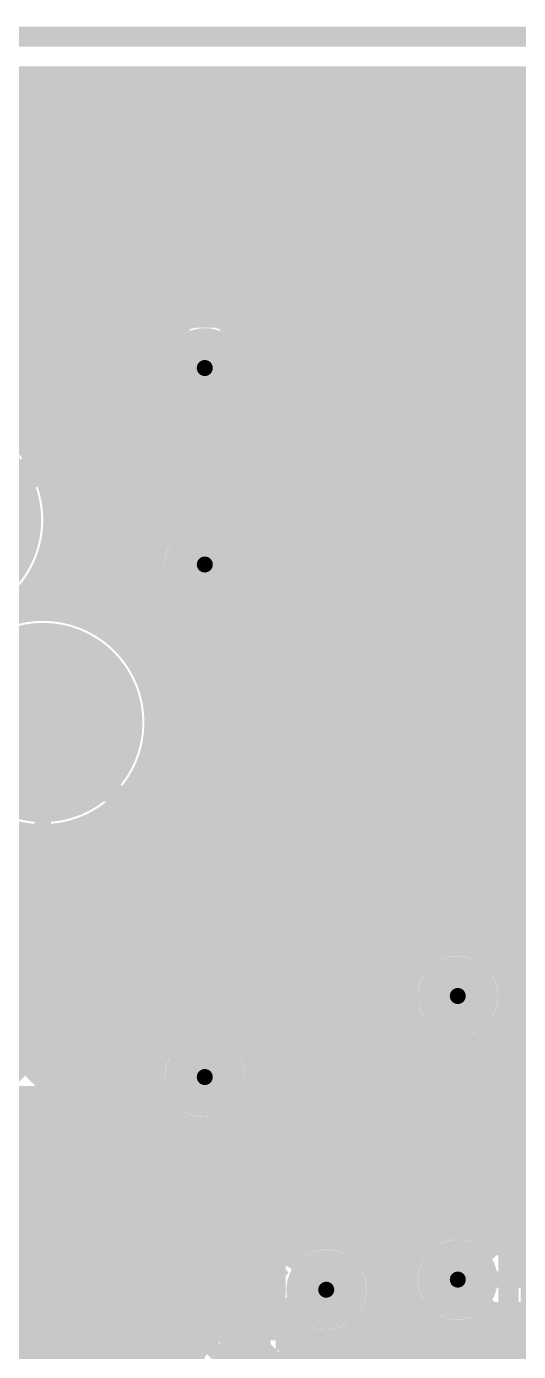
# Model space of a CAD drawing. Extents: x -4 to 136, y -50 to 40.
# Drawn here: x 60.75 to 66.93, y 17.51 to 34.13 of the extents above; entities that cross this region are included whole.
import ezdxf

# ---------------------------------------------------------------- set-up
doc = ezdxf.new("R2010")
doc.units = 0
doc.header["$MEASUREMENT"] = 0
doc.layers.get('0').update_dxf_attribs({"linetype": 'CONTINUOUS'})
for name, color, linetype in [('25-335-0_BOT', 7, 'CONTINUOUS'), ('25-335-0_DRD', 7, 'CONTINUOUS'), ('25-335-0_GND', 6, 'CONTINUOUS'), ('25-335-0_IN1', 4, 'CONTINUOUS'), ('25-335-0_SMB', 3, 'CONTINUOUS'), ('25-335-0_SMT', 5, 'CONTINUOUS'), ('25-335-0_SPT', 10, 'CONTINUOUS'), ('25-335-0_SST', 9, 'CONTINUOUS'), ('25-335-0_TOP', 12, 'CONTINUOUS'), ('THRUHOLE_TAP', 15, 'CONTINUOUS')]:
    doc.layers.add(name, color=color, linetype=linetype)

# ---------------------------------------------------------------- blocks, each defined once
blk = doc.blocks.new('ROUND_19')
at = {"const_width": 1.09982}
blk.add_lwpolyline([(-0.54991, 0, 1), (0.54991, 0, 1)], format="xyb", close=True, dxfattribs=at)
blk = doc.blocks.new('ROUND_28')
at = {"const_width": 0.7747}
blk.add_lwpolyline([(-0.38735, 0, 1), (0.38735, 0, 1)], format="xyb", close=True, dxfattribs=at)
blk = doc.blocks.new('ROUND_40')
at = {"const_width": 0.29972}
blk.add_lwpolyline([(-0.14986, 0, 1), (0.14986, 0, 1)], format="xyb", close=True, dxfattribs=at)
blk = doc.blocks.new('ROUND_54')
at = {"const_width": 1.24968}
blk.add_lwpolyline([(-0.62484, 0, 1), (0.62484, 0, 1)], format="xyb", close=True, dxfattribs=at)
blk = doc.blocks.new('ROUND_55')
at = {"const_width": 1.1557}
blk.add_lwpolyline([(-0.57785, 0, 1), (0.57785, 0, 1)], format="xyb", close=True, dxfattribs=at)
blk = doc.blocks.new('ROUND_60')
at = {"const_width": 0.50038}
blk.add_lwpolyline([(-0.25019, 0, 1), (0.25019, 0, 1)], format="xyb", close=True, dxfattribs=at)
blk = doc.blocks.new('ROUND_62')
at = {"const_width": 0.50038}
blk.add_lwpolyline([(-0.25019, 0, 1), (0.25019, 0, 1)], format="xyb", close=True, dxfattribs=at)
blk = doc.blocks.new('RECTANGLE_2')
blk.add_solid([(0.4826, 0.4064), (0.4826, -0.4064), (-0.4826, 0.4064), (-0.4826, -0.4064)])
blk = doc.blocks.new('RECTANGLE_6')
blk.add_solid([(0.63627, 0.51308), (0.63627, -0.51308), (-0.63627, 0.51308), (-0.63627, -0.51308)])
blk = doc.blocks.new('RECTANGLE_21')
blk.add_solid([(0.44958, 0.65024), (0.44958, -0.65024), (-0.44958, 0.65024), (-0.44958, -0.65024)])
blk = doc.blocks.new('RECTANGLE_27')
blk.add_solid([(0.508, 0.17526), (0.508, -0.17526), (-0.508, 0.17526), (-0.508, -0.17526)])
blk = doc.blocks.new('ROUND_23')
at = {"const_width": 0.10033}
blk.add_lwpolyline([(-0.050164, 0, 1), (0.050164, 0, 1)], format="xyb", close=True, dxfattribs=at)
blk = doc.blocks.new('ROUND_66')
at = {"const_width": 0.40005}
blk.add_lwpolyline([(-0.200024, 0, 1), (0.200024, 0, 1)], format="xyb", close=True, dxfattribs=at)

msp = doc.modelspace()

# ---------------------------------------------------------------- linework, layer by layer
at = {"layer": '25-335-0_BOT'}
for points, const_width in [([(94.33306, 33.401), (37.06622, 33.401)], 0.254), ([(60.8076, 33.401), (60.8076, 28.83154)], 0.254), ([(61.0362, 33.401), (61.0362, 28.4226)], 0.254), ([(61.2648, 33.401), (61.2648, 26.797)], 0.254), ([(61.4934, 33.401), (61.4934, 26.72588)], 0.254), ([(61.722, 33.401), (61.722, 26.60904)], 0.254), ([(61.9506, 33.401), (61.9506, 26.43124)], 0.254), ([(62.1792, 33.401), (62.1792, 26.14676)], 0.254), ([(62.4078, 33.401), (62.4078, 30.1244)], 0.254), ([(62.6364, 33.401), (62.6364, 30.38602)], 0.254), ([(62.865, 33.401), (62.865, 30.48)], 0.254), ([(63.0936, 33.401), (63.0936, 30.48508)], 0.254), ([(63.3222, 33.401), (63.3222, 30.40126)], 0.254), ([(63.5508, 33.401), (63.5508, 30.17266)], 0.254), ([(63.7794, 33.401), (63.7794, 21.082)], 0.254), ([(64.008, 33.401), (64.008, 20.84832)], 0.254), ([(64.2366, 33.401), (64.2366, 18.85188)], 0.254), ([(64.4652, 33.401), (64.4652, 18.91538)], 0.254), ([(64.6938, 33.401), (64.6938, 18.89252)], 0.254), ([(64.9224, 33.401), (64.9224, 18.76806)], 0.254), ([(65.151, 33.401), (65.151, 0.6858)], 0.254), ([(65.3796, 33.401), (65.3796, 2.51206)], 0.254), ([(65.6082, 33.401), (65.6082, 22.26056)], 0.254), ([(65.8368, 33.401), (65.8368, 22.50694)], 0.254), ([(66.0654, 33.401), (66.0654, 22.5933)], 0.254), ([(66.294, 33.401), (66.294, 22.58822)], 0.254), ([(66.5226, 33.401), (66.5226, 22.4917)], 0.254), ([(66.7512, 33.401), (66.7512, 22.20722)], 0.254), ([(66.9798, 33.401), (66.9798, 18.8468)], 0.254), ([(94.18066, 33.2486), (40.41648, 33.2486)], 0.254), ([(93.95206, 33.02), (40.75938, 33.02)], 0.254), ([(93.72346, 32.7914), (40.8686, 32.7914)], 0.254), ([(93.49486, 32.5628), (40.88384, 32.5628)], 0.254), ([(93.26626, 32.3342), (52.8828, 32.3342)], 0.254), ([(93.03766, 32.1056), (53.03774, 32.1056)], 0.254), ([(73.92162, 31.877), (55.36184, 31.877)], 0.254), ([(73.73112, 31.6484), (55.55488, 31.6484)], 0.254), ([(73.66762, 31.4198), (55.61838, 31.4198)], 0.254), ([(73.69048, 31.1912), (55.59552, 31.1912)], 0.254), ([(73.8124, 30.9626), (55.47106, 30.9626)], 0.254), ([(84.60486, 30.734), (52.8828, 30.734)], 0.254), ([(84.83346, 30.5054), (52.8828, 30.5054)], 0.254), ([(62.5094, 30.2768), (52.8828, 30.2768)], 0.254), ([(85.06206, 30.2768), (63.4746, 30.2768)], 0.254), ([(62.37732, 30.0482), (52.8828, 30.0482)], 0.254), ([(62.992, 27.3812), (62.992, 29.845)], 0.635), ([(85.29066, 30.0482), (63.60668, 30.0482)], 0.254), ([(62.3443, 29.8196), (52.8828, 29.8196)], 0.254), ([(62.3443, 29.845), (62.3443, 27.3812)], 0.254), ([(63.6397, 29.845), (63.6397, 27.3812)], 0.254), ([(85.51926, 29.8196), (63.6397, 29.8196)], 0.254), ([(62.3443, 29.591), (52.8828, 29.591)], 0.254), ([(70.33768, 29.591), (63.6397, 29.591)], 0.254), ([(62.3443, 29.3624), (59.83732, 29.3624)], 0.254), ([(70.1548, 29.3624), (63.6397, 29.3624)], 0.254), ([(62.3443, 29.1338), (60.4774, 29.1338)], 0.254), ([(70.09384, 29.1338), (63.6397, 29.1338)], 0.254), ([(62.3443, 28.9052), (60.7441, 28.9052)], 0.254), ([(70.0913, 28.9052), (63.6397, 28.9052)], 0.254), ([(62.3443, 28.6766), (60.91428, 28.6766)], 0.254), ([(67.2846, 28.6766), (63.6397, 28.6766)], 0.254), ([(62.3443, 28.448), (61.02604, 28.448)], 0.254), ([(67.11442, 28.448), (63.6397, 28.448)], 0.254), ([(62.3443, 28.2194), (61.09208, 28.2194)], 0.254), ([(67.06108, 28.2194), (63.6397, 28.2194)], 0.254), ([(62.3443, 27.9908), (61.11748, 27.9908)], 0.254), ([(67.0941, 27.9908), (63.6397, 27.9908)], 0.254), ([(62.3443, 27.7622), (61.10732, 27.7622)], 0.254), ([(67.23126, 27.7622), (63.6397, 27.7622)], 0.254), ([(61.0362, 27.4574), (61.0362, 26.82748)], 0.254), ([(62.3443, 27.5336), (61.0616, 27.5336)], 0.254), ([(62.992, 27.3812), (62.992, 20.955)], 0.635), ([(70.0913, 27.5336), (63.6397, 27.5336)], 0.254), ([(62.3443, 27.305), (60.97016, 27.305)], 0.254), ([(62.3443, 27.3812), (62.3443, 25.75814)], 0.254), ([(63.6397, 27.3812), (63.6397, 21.2217)], 0.254), ([(70.1421, 27.305), (63.6397, 27.305)], 0.254), ([(60.8076, 27.04846), (60.8076, 26.8224)], 0.254), ([(62.3443, 27.0764), (60.83046, 27.0764)], 0.254), ([(67.86372, 27.0764), (63.6397, 27.0764)], 0.254), ([(62.3443, 26.8478), (60.61202, 26.8478)], 0.254), ([(67.64782, 26.8478), (63.6397, 26.8478)], 0.254), ([(62.3443, 26.6192), (61.70676, 26.6192)], 0.254), ([(67.57416, 26.6192), (63.6397, 26.6192)], 0.254), ([(62.3443, 26.3906), (61.99124, 26.3906)], 0.254), ([(67.58686, 26.3906), (63.6397, 26.3906)], 0.254), ([(62.3443, 26.162), (62.16904, 26.162)], 0.254), ([(67.69608, 26.162), (63.6397, 26.162)], 0.254), ([(62.3443, 25.9334), (62.28588, 25.9334)], 0.254), ([(68.03898, 25.9334), (63.6397, 25.9334)], 0.254), ([(76.55306, 25.7048), (63.6397, 25.7048)], 0.254), ([(67.51066, 25.4762), (63.6397, 25.4762)], 0.254), ([(67.35826, 25.2476), (63.6397, 25.2476)], 0.254), ([(62.3443, 25.04186), (62.3443, 20.955)], 0.254), ([(67.31508, 25.019), (63.6397, 25.019)], 0.254), ([(62.1792, 24.65324), (62.1792, 17.0942)], 0.254), ([(62.3443, 24.7904), (62.25286, 24.7904)], 0.254), ([(67.35826, 24.7904), (63.6397, 24.7904)], 0.254), ([(62.3443, 24.5618), (62.11824, 24.5618)], 0.254), ([(67.51066, 24.5618), (63.6397, 24.5618)], 0.254), ([(62.3443, 24.3332), (61.9125, 24.3332)], 0.254), ([(61.9506, 24.36876), (61.9506, 18.27022)], 0.254), ([(69.8881, 24.3332), (63.6397, 24.3332)], 0.254), ([(61.722, 24.18842), (61.722, 18.5801)], 0.254), ([(60.8076, 23.9776), (60.8076, 21.082)], 0.254), ([(61.0362, 23.97252), (61.0362, 20.8534)], 0.254), ([(61.2648, 24.003), (61.2648, 20.6248)], 0.254), ([(61.4934, 24.07158), (61.4934, 18.74774)], 0.254), ([(62.3443, 24.1046), (61.56452, 24.1046)], 0.254), ([(69.85508, 24.1046), (63.6397, 24.1046)], 0.254), ([(62.3443, 23.876), (54.4957, 23.876)], 0.254), ([(69.90842, 23.876), (63.6397, 23.876)], 0.254), ([(62.3443, 23.6474), (55.59806, 23.6474)], 0.254), ([(69.9643, 23.6474), (63.6397, 23.6474)], 0.254), ([(62.3443, 23.4188), (55.72252, 23.4188)], 0.254), ([(69.9643, 23.4188), (63.6397, 23.4188)], 0.254), ([(62.3443, 23.1902), (55.74538, 23.1902)], 0.254), ([(69.9643, 23.1902), (63.6397, 23.1902)], 0.254), ([(62.3443, 22.9616), (55.68188, 22.9616)], 0.254), ([(69.9643, 22.9616), (63.6397, 22.9616)], 0.254), ([(62.3443, 22.733), (55.48884, 22.733)], 0.254), ([(69.9643, 22.733), (63.6397, 22.733)], 0.254), ([(62.3443, 22.5044), (54.4957, 22.5044)], 0.254), ([(65.83172, 22.5044), (63.6397, 22.5044)], 0.254), ([(69.9643, 22.5044), (66.50228, 22.5044)], 0.254), ([(62.3443, 22.2758), (54.4957, 22.2758)], 0.254), ([(65.61582, 22.2758), (63.6397, 22.2758)], 0.254), ([(69.9643, 22.2758), (66.71818, 22.2758)], 0.254), ([(62.3443, 22.0472), (60.05322, 22.0472)], 0.254), ([(65.54216, 22.0472), (63.6397, 22.0472)], 0.254), ([(69.9643, 22.0472), (66.79184, 22.0472)], 0.254), ([(62.3443, 21.8186), (60.3377, 21.8186)], 0.254), ([(65.55486, 21.8186), (63.6397, 21.8186)], 0.254), ([(69.9643, 21.8186), (66.7766, 21.8186)], 0.254), ([(65.6082, 21.6789), (65.6082, 18.70456)], 0.254), ([(66.7512, 21.73478), (66.7512, 18.8468)], 0.254), ([(62.3443, 21.59), (60.43422, 21.59)], 0.254), ([(65.66408, 21.59), (63.6397, 21.59)], 0.254), ([(69.9643, 21.59), (66.66738, 21.59)], 0.254), ([(59.817, 21.463), (60.96, 20.32), (60.96, 17.78)], 0.2032), ([(60.44692, 21.44268), (61.25972, 20.62988)], 0.254), ([(62.3443, 21.3614), (60.5282, 21.3614)], 0.254), ([(66.00698, 21.3614), (63.6397, 21.3614)], 0.254), ([(65.8368, 21.43506), (65.8368, 18.95094)], 0.254), ([(66.0654, 21.3487), (66.0654, 19.0373)], 0.254), ([(66.294, 21.35378), (66.294, 19.03222)], 0.254), ([(69.9643, 21.3614), (66.32448, 21.3614)], 0.254), ([(66.5226, 21.4503), (66.5226, 18.9357)], 0.254), ([(60.96, 10.16), (60.96, 13.081), (63.5, 15.621), (63.5, 20.447), (62.992, 20.955)], 0.635), ([(63.6397, 21.2217), (63.94958, 20.91182)], 0.254), ([(62.3443, 21.1328), (60.7568, 21.1328)], 0.254), ([(69.9643, 21.1328), (63.7286, 21.1328)], 0.254), ([(62.34684, 20.9042), (60.9854, 20.9042)], 0.254), ([(69.9643, 20.9042), (63.9572, 20.9042)], 0.254), ([(62.4078, 20.6756), (61.214, 20.6756)], 0.254), ([(62.4078, 20.6756), (62.4078, 17.2339)], 0.254), ([(69.9643, 20.6756), (64.10452, 20.6756)], 0.254), ([(62.53988, 20.49018), (62.8523, 20.17776)], 0.254), ([(62.58306, 20.447), (61.37148, 20.447)], 0.254), ([(61.3918, 20.32), (61.3918, 18.796)], 0.254), ([(62.6364, 20.39366), (62.6364, 17.26692)], 0.254), ([(64.1477, 20.447), (64.1477, 18.79854)], 0.254), ([(69.9643, 20.447), (64.1477, 20.447)], 0.254), ([(62.81166, 20.2184), (61.3918, 20.2184)], 0.254), ([(62.8523, 20.17776), (62.8523, 17.21866)], 0.254), ([(62.865, 20.16506), (62.865, 17.21358)], 0.254), ([(69.9643, 20.2184), (64.1477, 20.2184)], 0.254), ([(62.8523, 19.9898), (61.3918, 19.9898)], 0.254), ([(69.9643, 19.9898), (64.1477, 19.9898)], 0.254), ([(62.8523, 19.7612), (61.3918, 19.7612)], 0.254), ([(69.9643, 19.7612), (64.1477, 19.7612)], 0.254), ([(62.8523, 19.5326), (61.3918, 19.5326)], 0.254), ([(69.9643, 19.5326), (64.1477, 19.5326)], 0.254), ([(62.8523, 19.304), (61.3918, 19.304)], 0.254), ([(69.9643, 19.304), (64.1477, 19.304)], 0.254), ([(62.8523, 19.0754), (61.3918, 19.0754)], 0.254), ([(69.9643, 19.0754), (64.1477, 19.0754)], 0.254), ([(62.8523, 18.8468), (61.3918, 18.8468)], 0.254), ([(64.2239, 18.8468), (64.1477, 18.8468)], 0.254), ([(65.70726, 18.8468), (64.80556, 18.8468)], 0.254), ([(69.26326, 18.8468), (66.6242, 18.8468)], 0.254), ([(69.26326, 18.8468), (66.6242, 18.8468)], 0.254), ([(62.8523, 18.6182), (61.67882, 18.6182)], 0.254), ([(65.5701, 18.6182), (65.05194, 18.6182)], 0.254), ([(62.8523, 18.3896), (61.88202, 18.3896)], 0.254), ([(65.53708, 18.3896), (65.1383, 18.3896)], 0.254), ([(66.167, 18.415), (69.723, 18.415)], 0.2032), ([(62.8523, 18.161), (61.99632, 18.161)], 0.254), ([(65.59042, 18.161), (65.13322, 18.161)], 0.254), ([(65.6082, 18.1229), (65.6082, 2.63652)], 0.254), ([(69.26326, 17.9832), (66.6242, 17.9832)], 0.254), ([(66.7512, 17.9832), (66.7512, 16.0782)], 0.254), ([(66.9798, 17.9832), (66.9798, 16.2179)], 0.254), ([(62.8523, 17.9324), (62.05474, 17.9324)], 0.254), ([(65.7606, 17.9324), (65.0367, 17.9324)], 0.254), ([(65.8368, 17.87906), (65.8368, 3.66522)], 0.254), ([(66.5226, 17.8943), (66.5226, 5.0546)], 0.254), ([(69.3166, 17.9324), (66.57086, 17.9324)], 0.254), ([(62.8523, 17.7038), (62.06236, 17.7038)], 0.254), ([(64.1477, 17.77746), (64.1477, 15.621)], 0.254), ([(64.27978, 17.7038), (64.1477, 17.7038)], 0.254), ([(64.2366, 17.72412), (64.2366, 6.5913)], 0.254), ([(64.4652, 17.66062), (64.4652, 6.50494)], 0.254), ([(64.6938, 17.68348), (64.6938, 6.25856)], 0.254), ([(69.9643, 17.7038), (64.75222, 17.7038)], 0.254), ([(64.9224, 17.8054), (64.9224, 0.6858)], 0.254), ([(66.0654, 17.7927), (66.0654, 4.60248)], 0.254), ([(66.294, 17.79778), (66.294, 4.94538)], 0.254), ([(62.8523, 17.4752), (62.02172, 17.4752)], 0.254), ([(69.9643, 17.4752), (64.1477, 17.4752)], 0.254)]:
    msp.add_lwpolyline(points, dxfattribs=dict(at, const_width=const_width))
at = {"layer": '25-335-0_BOT', "const_width": 0.254}
for points in [[(62.992, 30.4927, 0.4142136), (62.3443, 29.845)], [(63.6397, 29.845, 0.4142136), (62.992, 30.4927)], [(61.12002, 27.94, 0.4142136), (59.69, 29.37002)], [(60.4774, 26.7462, 0.2520742), (61.12009, 27.94)], [(60.96, 26.83002, 0.086268), (60.47742, 26.74613)], [(62.3443, 25.75814, 0.3418639), (60.96, 26.83002)], [(59.52998, 25.4, 0.4142136), (60.96, 23.96998)], [(60.96, 23.96998, 0.3418643), (62.3443, 25.04186)], [(66.167, 22.60092, 0.4142136), (65.53708, 21.971)], [(66.79692, 21.971, 0.4142136), (66.167, 22.60092)], [(65.53708, 21.971, 0.4142136), (66.167, 21.34108)], [(66.167, 21.34108, 0.4142136), (66.79692, 21.971)], [(62.3443, 20.955, 0.1989124), (62.53401, 20.49701)], [(64.1477, 20.447, 0.1989124), (63.95799, 20.90499)], [(61.3918, 20.32, 0.1989124), (61.26533, 20.62533)], [(61.3918, 20.32, 0.1989124), (61.26533, 20.62533)], [(66.167, 19.04492, 0.4142136), (65.53708, 18.415)], [(66.6242, 18.8468, 0.2063465), (66.167, 19.04387)], [(64.516, 18.91792, 0.1575195), (64.14746, 18.79886)], [(65.14592, 18.288, 0.4142136), (64.516, 18.91792)], [(62.0649, 17.78, 0.3008448), (61.3918, 18.796)], [(65.53708, 18.415, 0.4142136), (66.167, 17.78508)], [(64.516, 17.65808, 0.4142136), (65.14592, 18.288)], [(66.167, 17.78508, 0.2063458), (66.62496, 17.98248)], [(61.80582, 17.0688, 0.1765902), (62.06509, 17.78)], [(64.1477, 17.77746, 0.1575187), (64.516, 17.65848)]]:
    msp.add_lwpolyline(points, format="xyb", dxfattribs=at)
at = {"layer": '25-335-0_DRD', "const_width": 0.254}
for points in [[(-4.0005, 34.00044), (-4.0005, -4.0005), (135.99922, -4.0005), (135.99922, 34.00044), (-4.0005, 34.00044)], [(62.357, 30.48), (62.357, 29.21)], [(63.627, 30.48), (62.357, 30.48)], [(63.627, 30.48), (62.357, 29.21)], [(63.627, 29.21), (62.357, 30.48)], [(63.627, 29.21), (63.627, 30.48)], [(62.357, 29.21), (63.627, 29.21)], [(67.056, 28.829), (67.056, 27.559)], [(68.326, 28.829), (67.056, 28.829)], [(68.326, 28.829), (67.056, 27.559)], [(68.326, 27.559), (67.056, 28.829)], [(62.357, 28.0162), (62.357, 26.7462)], [(63.627, 28.0162), (62.357, 28.0162)], [(63.627, 28.0162), (62.357, 26.7462)], [(63.627, 26.7462), (62.357, 28.0162)], [(62.357, 28.0162), (62.357, 26.7462)], [(63.627, 28.0162), (62.357, 28.0162)], [(63.627, 28.0162), (62.357, 26.7462)], [(63.627, 26.7462), (62.357, 28.0162)], [(62.357, 28.0162), (62.357, 26.7462)], [(63.627, 28.0162), (62.357, 28.0162)], [(63.627, 28.0162), (62.357, 26.7462)], [(63.627, 26.7462), (62.357, 28.0162)], [(63.627, 26.7462), (63.627, 28.0162)], [(63.627, 26.7462), (63.627, 28.0162)], [(63.627, 26.7462), (63.627, 28.0162)], [(67.056, 27.559), (68.326, 27.559)], [(62.357, 26.7462), (63.627, 26.7462)], [(62.357, 26.7462), (63.627, 26.7462)], [(62.357, 26.7462), (63.627, 26.7462)], [(60.96, 26.035), (60.96, 24.765)], [(61.595, 25.4), (60.325, 25.4)], [(65.532, 22.606), (65.532, 21.336)], [(66.802, 22.606), (65.532, 22.606)], [(66.802, 22.606), (65.532, 21.336)], [(66.802, 21.336), (65.532, 22.606)], [(66.802, 21.336), (66.802, 22.606)], [(63.627, 20.32), (62.357, 21.59), (62.357, 20.32)], [(62.357, 21.59), (62.357, 20.32)], [(63.627, 21.59), (62.357, 21.59)], [(63.627, 21.59), (62.357, 20.32)], [(63.627, 21.59), (62.357, 21.59)], [(63.627, 21.59), (62.357, 20.32)], [(63.627, 20.32), (62.357, 21.59)], [(63.627, 20.32), (63.627, 21.59)], [(63.627, 20.32), (63.627, 21.59)], [(65.532, 21.336), (66.802, 21.336)], [(62.357, 20.32), (63.627, 20.32)], [(62.357, 20.32), (63.627, 20.32)], [(65.532, 19.05), (65.532, 17.78)], [(66.802, 19.05), (65.532, 19.05)], [(66.802, 19.05), (65.532, 17.78)], [(66.802, 17.78), (65.532, 19.05)], [(66.802, 17.78), (66.802, 19.05)], [(63.881, 18.923), (63.881, 17.653)], [(65.151, 18.923), (63.881, 18.923)], [(65.151, 18.923), (63.881, 17.653)], [(65.151, 17.653), (63.881, 18.923)], [(65.151, 17.653), (65.151, 18.923)], [(61.595, 18.415), (60.325, 17.145)], [(61.595, 17.145), (60.325, 18.415)], [(63.881, 17.653), (65.151, 17.653)], [(65.532, 17.78), (66.802, 17.78)]]:
    msp.add_lwpolyline(points, dxfattribs=at)
at = {"layer": '25-335-0_GND', "const_width": 0.254}
msp.add_lwpolyline([(-4.0005, 34.00044), (-4.0005, -4.0005), (135.99922, -4.0005), (135.99922, 34.00044), (-4.0005, 34.00044)], dxfattribs=at)
at = {"layer": '25-335-0_IN1'}
for points, const_width in [([(98.82378, 33.401), (37.06622, 33.401)], 0.254), ([(60.8076, 33.401), (60.8076, 32.9438)], 0.254), ([(61.0362, 33.401), (61.0362, 32.9438)], 0.254), ([(61.2648, 33.401), (61.2648, 32.9438)], 0.254), ([(61.4934, 33.401), (61.4934, 32.9438)], 0.254), ([(61.722, 33.401), (61.722, 32.9438)], 0.254), ([(61.9506, 33.401), (61.9506, 32.9438)], 0.254), ([(62.1792, 33.401), (62.1792, 32.9438)], 0.254), ([(62.4078, 33.401), (62.4078, 32.9438)], 0.254), ([(62.6364, 33.401), (62.6364, 32.9438)], 0.254), ([(62.865, 33.401), (62.865, 32.9438)], 0.254), ([(63.0936, 33.401), (63.0936, 32.9438)], 0.254), ([(63.3222, 33.401), (63.3222, 32.9438)], 0.254), ([(63.5508, 33.401), (63.5508, 32.9438)], 0.254), ([(63.7794, 33.401), (63.7794, 32.9438)], 0.254), ([(64.008, 33.401), (64.008, 32.9438)], 0.254), ([(64.2366, 33.401), (64.2366, 32.9438)], 0.254), ([(64.4652, 33.401), (64.4652, 32.9438)], 0.254), ([(64.6938, 33.401), (64.6938, 32.9438)], 0.254), ([(64.9224, 33.401), (64.9224, 32.9438)], 0.254), ([(65.151, 33.401), (65.151, 32.9438)], 0.254), ([(65.3796, 33.401), (65.3796, 32.9438)], 0.254), ([(65.6082, 33.401), (65.6082, 32.9438)], 0.254), ([(65.8368, 33.401), (65.8368, 32.9438)], 0.254), ([(66.0654, 33.401), (66.0654, 32.9438)], 0.254), ([(66.294, 33.401), (66.294, 32.9438)], 0.254), ([(66.5226, 33.401), (66.5226, 32.9438)], 0.254), ([(66.7512, 33.401), (66.7512, 32.9438)], 0.254), ([(66.9798, 33.401), (66.9798, 32.9438)], 0.254), ([(98.81108, 33.2486), (40.41648, 33.2486)], 0.254), ([(98.86442, 33.02), (40.75938, 33.02)], 0.254), ([(94.361, 32.9438), (40.81018, 32.9438)], 0.254), ([(40.259, 32.639), (40.386, 32.512), (94.361, 32.512), (94.869, 32.004), (94.869, 24.892), (97.663, 22.098), (97.663, 14.605), (98.806, 13.462)], 0.2032), ([(94.18066, 32.0802), (53.0479, 32.0802)], 0.254), ([(60.8076, 32.0802), (60.8076, 31.2928)], 0.254), ([(61.0362, 32.0802), (61.0362, 31.2928)], 0.254), ([(61.2648, 32.0802), (61.2648, 31.2928)], 0.254), ([(61.4934, 32.0802), (61.4934, 31.2928)], 0.254), ([(61.722, 32.0802), (61.722, 31.2928)], 0.254), ([(61.9506, 32.0802), (61.9506, 31.2928)], 0.254), ([(62.1792, 32.0802), (62.1792, 31.2928)], 0.254), ([(62.4078, 32.0802), (62.4078, 31.2928)], 0.254), ([(62.6364, 32.0802), (62.6364, 31.2928)], 0.254), ([(62.865, 32.0802), (62.865, 31.2928)], 0.254), ([(63.0936, 32.0802), (63.0936, 31.2928)], 0.254), ([(63.3222, 32.0802), (63.3222, 31.2928)], 0.254), ([(63.5508, 32.0802), (63.5508, 31.2928)], 0.254), ([(63.7794, 32.0802), (63.7794, 31.2928)], 0.254), ([(64.008, 32.0802), (64.008, 31.2928)], 0.254), ([(64.2366, 32.0802), (64.2366, 31.2928)], 0.254), ([(64.4652, 32.0802), (64.4652, 31.2928)], 0.254), ([(64.6938, 32.0802), (64.6938, 31.2928)], 0.254), ([(64.9224, 32.0802), (64.9224, 31.2928)], 0.254), ([(65.151, 32.0802), (65.151, 31.27248)], 0.254), ([(65.3796, 32.0802), (65.3796, 31.115)], 0.254), ([(65.6082, 32.0802), (65.6082, 30.8864)], 0.254), ([(65.8368, 32.0802), (65.8368, 30.6578)], 0.254), ([(66.0654, 32.0802), (66.0654, 30.4292)], 0.254), ([(66.294, 32.0802), (66.294, 30.2006)], 0.254), ([(66.5226, 32.0802), (66.5226, 29.972)], 0.254), ([(66.7512, 32.0802), (66.7512, 29.7434)], 0.254), ([(66.9798, 32.0802), (66.9798, 29.5148)], 0.254), ([(73.92162, 31.877), (55.36184, 31.877)], 0.254), ([(73.73112, 31.6484), (55.55488, 31.6484)], 0.254), ([(73.66762, 31.4198), (55.61838, 31.4198)], 0.254), ([(65.024, 31.2928), (58.166, 31.2928)], 0.254), ([(73.69048, 31.1912), (65.30086, 31.1912)], 0.254), ([(65.3288, 31.1658), (67.67068, 28.82392)], 0.254), ([(73.8124, 30.9626), (65.532, 30.9626)], 0.254), ([(55.88, 17.78), (56.007, 17.78), (57.15, 18.923), (57.15, 29.845), (58.166, 30.861), (65.024, 30.861), (67.691, 28.194)], 0.2032), ([(93.65742, 30.734), (65.7606, 30.734)], 0.254), ([(93.8276, 30.5054), (65.9892, 30.5054)], 0.254), ([(62.75578, 30.4292), (58.3438, 30.4292)], 0.254), ([(60.8076, 30.4292), (60.8076, 28.83154)], 0.254), ([(61.0362, 30.4292), (61.0362, 28.4226)], 0.254), ([(61.2648, 30.4292), (61.2648, 26.797)], 0.254), ([(61.4934, 30.4292), (61.4934, 26.72588)], 0.254), ([(61.722, 30.4292), (61.722, 26.60904)], 0.254), ([(61.9506, 30.4292), (61.9506, 26.43124)], 0.254), ([(62.1792, 30.4292), (62.1792, 26.14676)], 0.254), ([(62.4078, 30.4292), (62.4078, 30.08122)], 0.254), ([(62.6364, 30.4292), (62.6364, 30.3657)], 0.254), ([(64.84366, 30.4292), (63.22822, 30.4292)], 0.254), ([(63.3222, 30.4292), (63.3222, 30.38094)], 0.254), ([(63.5508, 30.4292), (63.5508, 30.13456)], 0.254), ([(63.7794, 30.4292), (63.7794, 18.415)], 0.254), ([(64.008, 30.4292), (64.008, 18.65884)], 0.254), ([(64.2366, 30.4292), (64.2366, 18.85188)], 0.254), ([(64.4652, 30.4292), (64.4652, 18.91538)], 0.254), ([(64.6938, 30.4292), (64.6938, 18.89252)], 0.254), ([(64.84366, 30.4292), (67.06108, 28.21178)], 0.254), ([(64.9224, 30.35046), (64.9224, 18.76806)], 0.254), ([(62.53226, 30.2768), (58.1914, 30.2768)], 0.254), ([(64.99606, 30.2768), (63.4492, 30.2768)], 0.254), ([(65.151, 30.12186), (65.151, 12.8778)], 0.254), ([(93.9292, 30.2768), (66.2178, 30.2768)], 0.254), ([(62.3951, 30.0482), (57.9628, 30.0482)], 0.254), ([(65.22466, 30.0482), (63.5889, 30.0482)], 0.254), ([(93.9292, 30.0482), (66.4464, 30.0482)], 0.254), ([(62.36208, 29.8196), (57.7342, 29.8196)], 0.254), ([(65.45326, 29.8196), (63.62192, 29.8196)], 0.254), ([(65.3796, 29.89326), (65.3796, 12.8778)], 0.254), ([(93.9292, 29.8196), (66.675, 29.8196)], 0.254), ([(65.6082, 29.66466), (65.6082, 22.26056)], 0.254), ([(62.41542, 29.591), (57.5818, 29.591)], 0.254), ([(62.4078, 29.60878), (62.4078, 27.61742)], 0.254), ([(63.5508, 29.5529), (63.5508, 27.67076)], 0.254), ([(65.68186, 29.591), (63.56858, 29.591)], 0.254), ([(70.36562, 29.591), (66.9036, 29.591)], 0.254), ([(62.5856, 29.3624), (59.83732, 29.3624)], 0.254), ([(62.6364, 29.3243), (62.6364, 27.9019)], 0.254), ([(63.3222, 29.30906), (63.3222, 27.91714)], 0.254), ([(65.91046, 29.3624), (63.39586, 29.3624)], 0.254), ([(65.8368, 29.43606), (65.8368, 22.50694)], 0.254), ([(66.13906, 29.1338), (60.4774, 29.1338)], 0.254), ([(62.865, 29.22778), (62.865, 27.99842)], 0.254), ([(63.0936, 29.2227), (63.0936, 28.0035)], 0.254), ([(66.0654, 29.20746), (66.0654, 22.5933)], 0.254), ([(66.294, 28.97886), (66.294, 22.58822)], 0.254), ([(66.36766, 28.9052), (60.7441, 28.9052)], 0.254), ([(66.59626, 28.6766), (60.91428, 28.6766)], 0.254), ([(66.5226, 28.75026), (66.5226, 22.4917)], 0.254), ([(66.7512, 28.52166), (66.7512, 22.20722)], 0.254), ([(66.82486, 28.448), (61.02604, 28.448)], 0.254), ([(66.9798, 28.29306), (66.9798, 21.7678)], 0.254), ([(67.05346, 28.2194), (61.09208, 28.2194)], 0.254), ([(62.83198, 27.9908), (61.11748, 27.9908)], 0.254), ([(67.0941, 27.9908), (63.14948, 27.9908)], 0.254), ([(62.48908, 27.7622), (61.10732, 27.7622)], 0.254), ([(67.23126, 27.7622), (63.49238, 27.7622)], 0.254), ([(61.0362, 27.4574), (61.0362, 26.82748)], 0.254), ([(62.37986, 27.5336), (61.0616, 27.5336)], 0.254), ([(70.10908, 27.5336), (63.6016, 27.5336)], 0.254), ([(62.36716, 27.305), (60.97016, 27.305)], 0.254), ([(70.16242, 27.305), (63.61684, 27.305)], 0.254), ([(62.4078, 27.14498), (62.4078, 21.19122)], 0.254), ([(60.8076, 27.04846), (60.8076, 26.8224)], 0.254), ([(62.44082, 27.0764), (60.83046, 27.0764)], 0.254), ([(67.86372, 27.0764), (63.54318, 27.0764)], 0.254), ([(63.5508, 27.0891), (63.5508, 21.24456)], 0.254), ([(62.65672, 26.8478), (60.61202, 26.8478)], 0.254), ([(62.6364, 26.8605), (62.6364, 21.4757)], 0.254), ([(63.3222, 26.84526), (63.3222, 21.49094)], 0.254), ([(67.64782, 26.8478), (63.32728, 26.8478)], 0.254), ([(62.865, 26.76398), (62.865, 21.57222)], 0.254), ([(63.0936, 26.7589), (63.0936, 21.5773)], 0.254), ([(67.57416, 26.6192), (61.70676, 26.6192)], 0.254), ([(67.5259, 26.3906), (61.99124, 26.3906)], 0.254), ([(67.5132, 26.162), (62.16904, 26.162)], 0.254), ([(67.5132, 25.9334), (62.28588, 25.9334)], 0.254), ([(67.5132, 25.7048), (62.357, 25.7048)], 0.254), ([(67.51066, 25.4762), (62.38748, 25.4762)], 0.254), ([(60.96, 25.4), (60.96, 21.336), (59.69, 20.066), (59.69, 16.383), (59.563, 16.256)], 0.2032), ([(67.35826, 25.2476), (62.3824, 25.2476)], 0.254), ([(67.31508, 25.019), (62.33668, 25.019)], 0.254), ([(62.1792, 24.65324), (62.1792, 17.0942)], 0.254), ([(67.35826, 24.7904), (62.25286, 24.7904)], 0.254), ([(67.51066, 24.5618), (62.11824, 24.5618)], 0.254), ([(69.8881, 24.3332), (61.9125, 24.3332)], 0.254), ([(61.9506, 24.36876), (61.9506, 18.27022)], 0.254), ([(61.722, 24.18842), (61.722, 18.5801)], 0.254), ([(61.3918, 24.03602), (61.3918, 21.336)], 0.254), ([(61.4934, 24.07158), (61.4934, 18.74774)], 0.254), ([(69.85508, 24.1046), (61.56452, 24.1046)], 0.254), ([(69.90842, 23.876), (61.3918, 23.876)], 0.254), ([(70.0786, 23.6474), (61.3918, 23.6474)], 0.254), ([(77.8002, 23.4188), (61.3918, 23.4188)], 0.254), ([(77.8002, 23.1902), (61.3918, 23.1902)], 0.254), ([(77.8002, 22.9616), (61.3918, 22.9616)], 0.254), ([(77.8002, 22.733), (61.3918, 22.733)], 0.254), ([(65.83172, 22.5044), (61.3918, 22.5044)], 0.254), ([(77.8002, 22.5044), (66.50228, 22.5044)], 0.254), ([(65.61582, 22.2758), (61.3918, 22.2758)], 0.254), ([(77.8002, 22.2758), (66.71818, 22.2758)], 0.254), ([(65.54216, 22.0472), (61.3918, 22.0472)], 0.254), ([(77.8002, 22.0472), (66.79184, 22.0472)], 0.254), ([(65.55486, 21.8186), (61.3918, 21.8186)], 0.254), ([(66.167, 21.971), (67.056, 21.082), (67.056, 16.25092), (67.183, 16.12392), (67.183, 15.621)], 0.2032), ([(66.79692, 21.95068), (67.35572, 21.39188)], 0.254), ([(77.8002, 21.8186), (66.929, 21.8186)], 0.254), ([(65.6082, 21.6789), (65.6082, 18.70456)], 0.254), ([(65.66408, 21.59), (61.3918, 21.59)], 0.254), ([(62.5094, 21.3614), (61.3918, 21.3614)], 0.254), ([(66.00698, 21.3614), (63.47206, 21.3614)], 0.254), ([(65.8368, 21.43506), (65.8368, 18.95094)], 0.254), ([(66.0654, 21.3487), (66.0654, 19.0373)], 0.254), ([(66.18478, 21.34108), (66.6242, 20.90166)], 0.254), ([(66.294, 21.23186), (66.294, 19.03222)], 0.254), ([(61.2648, 21.0312), (60.1218, 19.88566)], 0.254), ([(61.2648, 21.02866), (61.2648, 18.84172)], 0.254), ([(62.38748, 21.1328), (61.341, 21.1328)], 0.254), ([(66.39306, 21.1328), (63.59652, 21.1328)], 0.254), ([(66.5226, 21.00326), (66.5226, 18.9357)], 0.254), ([(62.36462, 20.9042), (61.1378, 20.9042)], 0.254), ([(66.62166, 20.9042), (63.61938, 20.9042)], 0.254), ([(66.6242, 20.90166), (66.6242, 18.8468)], 0.254), ([(62.42812, 20.6756), (60.9092, 20.6756)], 0.254), ([(61.0362, 20.80006), (61.0362, 18.88236)], 0.254), ([(62.4078, 20.71878), (62.4078, 17.2339)], 0.254), ([(63.5508, 20.6629), (63.5508, 18.1864)], 0.254), ([(66.6242, 20.6756), (63.55588, 20.6756)], 0.254), ([(60.8076, 20.57146), (60.8076, 18.87474)], 0.254), ([(62.61862, 20.447), (60.6806, 20.447)], 0.254), ([(62.6364, 20.4343), (62.6364, 17.272)], 0.254), ([(62.865, 20.33778), (62.865, 17.5006)], 0.254), ([(63.0936, 20.3327), (63.0936, 17.7292)], 0.254), ([(63.3222, 20.41906), (63.3222, 17.9578)], 0.254), ([(66.6242, 20.447), (63.36284, 20.447)], 0.254), ([(66.6242, 20.2184), (60.452, 20.2184)], 0.254), ([(66.6242, 19.9898), (60.2234, 19.9898)], 0.254), ([(66.6242, 19.7612), (60.1218, 19.7612)], 0.254), ([(66.6242, 19.5326), (60.1218, 19.5326)], 0.254), ([(66.6242, 19.304), (60.1218, 19.304)], 0.254), ([(66.6242, 19.0754), (60.1218, 19.0754)], 0.254), ([(60.67298, 18.8468), (60.1218, 18.8468)], 0.254), ([(64.2239, 18.8468), (61.24702, 18.8468)], 0.254), ([(65.70726, 18.8468), (64.80556, 18.8468)], 0.254), ([(63.98006, 18.6182), (61.67882, 18.6182)], 0.254), ([(63.9572, 18.5928), (62.62878, 17.26692)], 0.254), ([(65.5701, 18.6182), (65.05194, 18.6182)], 0.254), ([(63.75146, 18.3896), (61.88202, 18.3896)], 0.254), ([(65.53708, 18.3896), (65.1383, 18.3896)], 0.254), ([(63.52286, 18.161), (61.99632, 18.161)], 0.254), ([(64.516, 18.288), (64.262, 18.288), (62.611, 16.637)], 0.2032), ([(65.59042, 18.161), (65.13322, 18.161)], 0.254), ([(65.6082, 18.1229), (65.6082, 12.8778)], 0.254), ([(63.29426, 17.9324), (62.05474, 17.9324)], 0.254), ([(65.7606, 17.9324), (65.0367, 17.9324)], 0.254), ([(65.8368, 17.87906), (65.8368, 12.8778)], 0.254), ([(66.5226, 17.8943), (66.5226, 12.8778)], 0.254), ([(66.6242, 17.9324), (66.57086, 17.9324)], 0.254), ([(66.6242, 17.98066), (66.6242, 16.25092)], 0.254), ([(62.865, 13.716), (60.96, 15.621), (60.96, 17.78)], 0.2032), ([(63.06566, 17.7038), (62.06236, 17.7038)], 0.254), ([(64.28486, 17.70126), (63.24092, 16.65478)], 0.254), ([(64.2366, 17.65046), (64.2366, 12.8778)], 0.254), ([(64.4652, 17.66062), (64.4652, 12.8778)], 0.254), ([(64.6938, 17.68348), (64.6938, 12.8778)], 0.254), ([(66.6242, 17.7038), (64.75222, 17.7038)], 0.254), ([(64.9224, 17.8054), (64.9224, 12.8778)], 0.254), ([(66.0654, 17.7927), (66.0654, 12.8778)], 0.254), ([(66.294, 17.79778), (66.294, 12.8778)], 0.254), ([(62.83706, 17.4752), (62.02172, 17.4752)], 0.254), ([(64.008, 17.42186), (64.008, 12.8778)], 0.254), ([(66.6242, 17.4752), (64.0588, 17.4752)], 0.254)]:
    msp.add_lwpolyline(points, dxfattribs=dict(at, const_width=const_width))
at = {"layer": '25-335-0_IN1', "const_width": 0.254}
for points in [[(65.3288, 31.1658, 0.1989124), (65.024, 31.29205)], [(62.75578, 30.4292, 0.3056551), (62.36208, 29.845)], [(63.62192, 29.845, 0.3056554), (63.22822, 30.4292)], [(62.36208, 29.845, 0.4142136), (62.992, 29.21508)], [(62.992, 29.21508, 0.4142136), (63.62192, 29.845)], [(61.12002, 27.94, 0.4142136), (59.69, 29.37002)], [(62.992, 28.01112, 0.4142136), (62.36208, 27.3812)], [(63.62192, 27.3812, 0.4142136), (62.992, 28.01112)], [(60.4774, 26.7462, 0.2520742), (61.12009, 27.94)], [(62.36208, 27.3812, 0.4142136), (62.992, 26.75128)], [(62.992, 26.75128, 0.4142136), (63.62192, 27.3812)], [(60.96, 26.83002, 0.086268), (60.47742, 26.74613)], [(62.39002, 25.4, 0.4142136), (60.96, 26.83002)], [(61.3918, 24.03602, 0.3270133), (62.39002, 25.4)], [(66.167, 22.60092, 0.4142136), (65.53708, 21.971)], [(66.79692, 21.971, 0.4142136), (66.167, 22.60092)], [(65.53708, 21.971, 0.4142136), (66.167, 21.34108)], [(62.992, 21.58492, 0.4142136), (62.36208, 20.955)], [(63.62192, 20.955, 0.4142136), (62.992, 21.58492)], [(61.2648, 21.0312, 0.1989124), (61.39105, 21.336)], [(62.36208, 20.955, 0.4142136), (62.992, 20.32508)], [(62.992, 20.32508, 0.4142136), (63.62192, 20.955)], [(66.167, 19.04492, 0.4142136), (65.53708, 18.415)], [(66.6242, 18.8468, 0.2063465), (66.167, 19.04387)], [(60.96, 18.8849, 0.2188786), (60.12128, 18.49927)], [(62.0649, 17.78, 0.4142136), (60.96, 18.8849)], [(64.516, 18.91792, 0.264188), (63.97498, 18.61058)], [(65.14592, 18.288, 0.4142136), (64.516, 18.91792)], [(65.53708, 18.415, 0.4142136), (66.167, 17.78508)], [(64.516, 17.65808, 0.4142136), (65.14592, 18.288)], [(66.167, 17.78508, 0.2055832), (66.62369, 17.98114)], [(61.3918, 16.76146, 0.3010896), (62.06744, 17.78)], [(64.28486, 17.70126, 0.0940939), (64.516, 17.65737)]]:
    msp.add_lwpolyline(points, format="xyb", dxfattribs=at)
at = {"layer": '25-335-0_SST'}
for points, const_width in [([(63.85306, 30.0863), (63.68542, 30.14726), (63.68542, 30.50286), (63.85306, 30.56128), (64.53124, 30.56128), (64.70142, 30.50286), (64.70142, 30.14726), (64.53124, 30.0863)], 0.1524), ([(63.68542, 29.36748), (63.68542, 29.6037)], 0.1524), ([(63.68542, 29.48686), (64.70142, 29.48686), (64.53124, 29.6037)], 0.1524), ([(64.19342, 28.5877), (64.36106, 28.52928), (64.53124, 28.52928), (64.70142, 28.5877), (64.70142, 28.9433), (64.53124, 29.00426), (64.36106, 29.00426), (64.19342, 28.9433), (64.19342, 28.5877), (64.02324, 28.52928), (63.85306, 28.52928), (63.68542, 28.5877), (63.68542, 28.9433), (63.85306, 29.00426), (64.02324, 29.00426), (64.19342, 28.9433)], 0.1524), ([(64.9605, 25.2095), (64.9605, 28.1305), (63.3222, 28.1305), (63.3222, 25.2095), (64.9605, 25.2095)], 0.1524), ([(62.96406, 24.87676), (62.48908, 24.87676)], 0.1524), ([(62.7253, 23.86076), (62.7253, 24.87676)], 0.1524), ([(63.32728, 24.36876), (63.68288, 24.36876), (63.80226, 24.53894), (63.80226, 24.70912), (63.68288, 24.87676), (63.32728, 24.87676), (63.32728, 23.86076)], 0.1524), ([(64.5795, 24.36876), (64.64046, 24.53894), (64.64046, 24.70912), (64.5795, 24.87676), (64.2239, 24.87676), (64.16548, 24.70912), (64.16548, 24.53894), (64.2239, 24.36876), (64.5795, 24.36876), (64.64046, 24.20112), (64.64046, 24.03094), (64.5795, 23.86076), (64.2239, 23.86076), (64.16548, 24.03094), (64.16548, 24.20112), (64.2239, 24.36876)], 0.1524), ([(61.7855, 20.7645), (61.7855, 23.6855), (60.1472, 23.6855), (60.1472, 20.7645), (61.7855, 20.7645)], 0.1524), ([(65.024, 19.812), (65.024, 23.368), (63.246, 23.368), (63.246, 19.812), (65.024, 19.812)], 0.1524), ([(68.1355, 20.1295), (68.1355, 23.0505), (66.4972, 23.0505), (66.4972, 20.1295), (68.1355, 20.1295)], 0.1524), ([(62.28334, 22.098), (62.11316, 22.15896), (62.11316, 22.51456), (62.28334, 22.57298), (62.96152, 22.57298), (63.12916, 22.51456), (63.12916, 22.15896), (62.96152, 22.098)], 0.1524), ([(65.84442, 22.30628), (65.84442, 21.95068), (66.01206, 21.8313), (66.18224, 21.8313), (66.35242, 21.95068), (66.35242, 22.30628), (65.33642, 22.30628)], 0.1524), ([(65.84442, 22.0091), (65.33642, 21.8313)], 0.1524), ([(62.11316, 21.37918), (62.11316, 21.6154)], 0.1524), ([(62.11316, 21.49856), (63.12916, 21.49856), (62.96152, 21.6154)], 0.1524), ([(65.84442, 21.05406), (66.01206, 20.9931), (66.18224, 20.9931), (66.35242, 21.05406), (66.35242, 21.40966), (66.18224, 21.46808), (66.01206, 21.46808), (65.84442, 21.40966), (65.84442, 21.05406), (65.67424, 20.9931), (65.50406, 20.9931), (65.33642, 21.05406), (65.33642, 21.40966), (65.50406, 21.46808), (65.67424, 21.46808), (65.84442, 21.40966)], 0.1524), ([(62.11316, 20.66036), (62.11316, 20.89658)], 0.1524), ([(62.11316, 20.7772), (63.12916, 20.7772), (62.96152, 20.89658)], 0.1524), ([(63.08852, 18.47088), (62.2427, 18.47088), (62.07252, 18.53184), (62.07252, 18.88744), (62.2427, 18.94586), (63.08852, 18.94586)], 0.1524), ([(66.4464, 14.224), (66.4464, 18.034), (69.469, 18.034), (69.469, 13.6906), (66.9798, 13.6906), (66.4464, 14.224)], 0.20066), ([(62.07252, 17.75206), (62.07252, 17.98828)], 0.1524), ([(62.07252, 17.87144), (63.08852, 17.87144), (62.91834, 17.98828)], 0.1524)]:
    msp.add_lwpolyline(points, dxfattribs=dict(at, const_width=const_width))
at = {"layer": '25-335-0_SST', "const_width": 0.254}
for points in [[(61.09208, 27.94, 0.4142136), (59.69, 29.34208)], [(59.69, 26.53792, 0.4142136), (61.09208, 27.94)], [(60.96, 26.80208, 0.4142136), (59.55792, 25.4)], [(62.36208, 25.4, 0.4142136), (60.96, 26.80208)], [(59.55792, 25.4, 0.4142136), (60.96, 23.99792)], [(60.96, 23.99792, 0.4142136), (62.36208, 25.4)]]:
    msp.add_lwpolyline(points, format="xyb", dxfattribs=at)
at = {"layer": '25-335-0_TOP'}
for points, const_width in [([(36.449, 33.274), (36.703, 33.528), (96.393, 33.528), (98.044, 31.877), (99.568, 31.877), (99.695, 32.004), (99.822, 32.004)], 0.2032), ([(99.4791, 30.50032), (98.78568, 30.50032), (96.266, 33.02), (41.529, 33.02), (36.83, 28.321), (36.83, 26.797), (36.83, 26.7462)], 0.2032), ([(36.83, 25.3238), (36.8808, 25.3238), (37.719, 26.162), (37.719, 28.448), (41.783, 32.512), (96.139, 32.512), (96.9391, 31.7119), (96.9391, 30.50032)], 0.2032), ([(42.799, 31.623), (43.18, 32.004), (51.308, 32.004), (52.578, 30.734), (55.372, 30.734), (55.626, 30.988), (73.66, 30.988), (73.914, 30.734), (74.549, 30.734), (74.803, 30.988), (94.234, 30.988)], 0.2032), ([(95.885, 31.877), (95.885, 32.004), (52.578, 32.004), (52.451, 31.877)], 0.2032), ([(54.991, 31.369), (55.118, 31.496), (74.168, 31.496), (74.295, 31.369)], 0.2032), ([(95.504, 29.845), (94.488, 29.845), (93.853, 30.48), (74.93, 30.48), (74.676, 30.226), (73.406, 30.226), (73.152, 30.48), (56.134, 30.48)], 0.2032), ([(48.895, 28.575), (49.657, 29.337), (56.134, 29.337), (56.642, 29.845), (62.992, 29.845), (69.977, 29.845), (70.739, 29.083), (70.9422, 29.2862), (75.565, 29.2862)], 0.635), ([(62.992, 29.845), (69.977, 29.845), (70.739, 29.083), (70.9422, 29.2862), (75.565, 29.2862)], 0.635), ([(59.69, 27.94), (60.198, 27.94), (61.214, 28.956), (64.516, 28.956), (64.77, 28.702), (64.77254, 28.702), (66.12382, 27.35072)], 0.381), ([(52.6288, 27.94), (52.6288, 27.432), (53.2638, 26.797), (54.61, 26.797), (57.531, 23.876), (67.31, 23.876), (67.31, 22.3012)], 0.381), ([(62.992, 27.432), (62.9412, 27.3812), (62.992, 27.3812), (64.135, 27.3812)], 0.635), ([(64.135, 27.3812), (62.992, 27.3812)], 0.635), ([(64.135, 27.3812), (62.992, 27.3812)], 0.635), ([(64.135, 27.3812), (62.992, 27.3812)], 0.635), ([(66.12382, 27.35072), (66.802, 27.35072), (67.056, 27.09672), (67.056, 25.781), (67.056, 25.4), (66.12382, 25.4)], 0.381), ([(66.12382, 26.70048), (66.12382, 26.05024)], 0.2032), ([(66.12382, 25.4), (64.643, 25.4), (64.135, 25.908), (64.135, 25.9588)], 0.381), ([(77.089, 24.39924), (77.089, 23.749), (74.295, 23.749), (73.279, 24.765), (70.866, 24.765), (69.85, 25.781), (67.056, 25.781), (67.056, 25.4), (66.12382, 25.4)], 0.381), ([(53.975, 25.4), (56.4388, 22.9362), (60.96, 22.9362)], 0.381), ([(60.96, 25.4), (60.96, 25.273), (61.722, 24.511), (67.183, 24.511), (67.691, 25.019), (67.945, 25.019)], 0.2032), ([(60.96, 22.9362), (63.8048, 22.9362), (64.135, 22.606)], 0.381), ([(32.639, 21.971), (32.639, 22.098), (33.274, 22.733), (33.782, 22.733), (34.163, 22.352), (51.435, 22.352), (51.943, 22.86), (52.324, 22.86), (52.959, 22.225), (62.357, 22.225), (62.992, 21.59), (65.786, 21.59), (66.167, 21.971)], 0.2032), ([(60.96, 21.5138), (59.817, 21.5138), (59.817, 21.463)], 0.2032), ([(62.992, 20.955), (63.373, 20.574), (64.135, 20.574)], 0.635), ([(62.992, 20.955), (63.373, 20.574), (64.135, 20.574)], 0.635), ([(15.494, 20.955), (16.256, 20.955), (16.637, 20.574), (24.13, 20.574), (24.384, 20.828), (51.435, 20.828), (51.816, 20.447), (62.357, 20.447), (63.119, 19.685), (64.897, 19.685), (66.167, 18.415)], 0.2032), ([(74.168, 16.002), (73.406, 16.764), (64.516, 16.764), (61.849, 19.431), (52.324, 19.431), (52.07, 19.177), (51.308, 19.177), (50.165, 20.32), (38.354, 20.32), (37.846, 19.812)], 0.2032), ([(51.689, 19.939), (62.23, 19.939), (62.992, 19.177), (64.516, 19.177), (65.913, 17.78), (74.549, 17.78), (75.311, 17.018), (79.502, 17.018), (79.756, 17.272), (81.788, 17.272), (82.804, 18.288), (82.804, 18.669), (83.312, 19.177), (83.947, 19.177), (84.328, 18.796), (84.328, 18.161), (84.455, 18.034), (91.44, 18.034)], 0.2032), ([(42.545, 17.0688), (43.434, 17.0688), (44.2468, 16.256), (45.974, 16.256), (46.736, 17.018), (48.768, 17.018), (49.276, 16.51), (50.927, 16.51), (51.054, 16.637), (58.928, 16.637), (59.817, 17.526), (59.817, 18.415), (60.325, 18.923), (61.722, 18.923), (64.389, 16.256), (72.39, 16.256), (73.533, 15.113), (77.47, 15.113), (78.232, 15.875)], 0.2032), ([(90.805, 16.764), (80.137, 16.764), (79.883, 16.51), (75.184, 16.51), (74.422, 17.272), (65.532, 17.272), (64.516, 18.288)], 0.2032)]:
    msp.add_lwpolyline(points, dxfattribs=dict(at, const_width=const_width))

# ---------------------------------------------------------------- block references
at = {"layer": '25-335-0_BOT'}
for name, p in [('ROUND_40', (62.992, 29.845)), ('ROUND_19', (59.69, 27.94)), ('ROUND_40', (62.992, 27.3812)), ('ROUND_19', (60.96, 25.4)), ('ROUND_40', (66.167, 21.971)), ('ROUND_40', (62.992, 20.955)), ('ROUND_40', (66.167, 18.415)), ('ROUND_28', (60.96, 17.78)), ('ROUND_40', (64.516, 18.288))]:
    msp.add_blockref(name, p, dxfattribs=at)
at = {"layer": '25-335-0_GND'}
for name, p in [('ROUND_62', (62.992, 29.845)), ('ROUND_54', (59.69, 27.94)), ('ROUND_62', (62.992, 27.3812)), ('ROUND_54', (60.96, 25.4)), ('ROUND_60', (66.167, 21.971)), ('ROUND_62', (62.992, 20.955)), ('ROUND_55', (60.96, 17.78)), ('ROUND_60', (64.516, 18.288)), ('ROUND_60', (66.167, 18.415))]:
    msp.add_blockref(name, p, dxfattribs=at)
at = {"layer": '25-335-0_IN1'}
for name, p in [('ROUND_40', (62.992, 29.845)), ('ROUND_19', (59.69, 27.94)), ('ROUND_40', (62.992, 27.3812)), ('ROUND_19', (60.96, 25.4)), ('ROUND_40', (66.167, 21.971)), ('ROUND_40', (62.992, 20.955)), ('ROUND_40', (66.167, 18.415)), ('ROUND_28', (60.96, 17.78)), ('ROUND_40', (64.516, 18.288))]:
    msp.add_blockref(name, p, dxfattribs=at)
at = {"layer": '25-335-0_SMB'}
for name, p in [('ROUND_19', (59.69, 27.94)), ('ROUND_19', (60.96, 25.4)), ('ROUND_28', (60.96, 17.78))]:
    msp.add_blockref(name, p, dxfattribs=at)
at = {"layer": '25-335-0_SMT'}
for name, p in [('ROUND_19', (59.69, 27.94)), ('RECTANGLE_2', (64.135, 27.3812)), ('RECTANGLE_27', (66.12382, 27.35072)), ('RECTANGLE_27', (66.12382, 26.70048)), ('ROUND_19', (60.96, 25.4)), ('RECTANGLE_2', (64.135, 25.9588)), ('RECTANGLE_27', (66.12382, 26.05024)), ('RECTANGLE_27', (66.12382, 25.4)), ('RECTANGLE_2', (60.96, 22.9362)), ('RECTANGLE_6', (64.135, 22.606)), ('RECTANGLE_2', (67.31, 22.3012)), ('RECTANGLE_2', (60.96, 21.5138)), ('RECTANGLE_2', (67.31, 20.8788)), ('RECTANGLE_6', (64.135, 20.574)), ('RECTANGLE_21', (67.31, 19.0246)), ('ROUND_28', (60.96, 17.78))]:
    msp.add_blockref(name, p, dxfattribs=at)
at = {"layer": '25-335-0_SPT'}
for name, p in [('RECTANGLE_2', (64.135, 27.3812)), ('RECTANGLE_27', (66.12382, 27.35072)), ('RECTANGLE_27', (66.12382, 26.70048)), ('RECTANGLE_2', (64.135, 25.9588)), ('RECTANGLE_27', (66.12382, 26.05024)), ('RECTANGLE_27', (66.12382, 25.4)), ('RECTANGLE_2', (60.96, 22.9362)), ('RECTANGLE_6', (64.135, 22.606)), ('RECTANGLE_2', (67.31, 22.3012)), ('RECTANGLE_2', (60.96, 21.5138)), ('RECTANGLE_2', (67.31, 20.8788)), ('RECTANGLE_6', (64.135, 20.574)), ('RECTANGLE_21', (67.31, 19.0246))]:
    msp.add_blockref(name, p, dxfattribs=at)
at = {"layer": '25-335-0_TOP'}
for name, p in [('ROUND_40', (62.992, 29.845)), ('ROUND_19', (59.69, 27.94)), ('RECTANGLE_2', (64.135, 27.3812)), ('ROUND_40', (62.992, 27.3812)), ('RECTANGLE_27', (66.12382, 27.35072)), ('RECTANGLE_27', (66.12382, 26.70048)), ('ROUND_19', (60.96, 25.4)), ('RECTANGLE_2', (64.135, 25.9588)), ('RECTANGLE_27', (66.12382, 26.05024)), ('RECTANGLE_27', (66.12382, 25.4)), ('RECTANGLE_2', (60.96, 22.9362)), ('RECTANGLE_6', (64.135, 22.606)), ('RECTANGLE_2', (67.31, 22.3012)), ('ROUND_40', (66.167, 21.971)), ('RECTANGLE_2', (60.96, 21.5138)), ('RECTANGLE_2', (67.31, 20.8788)), ('ROUND_40', (62.992, 20.955)), ('RECTANGLE_6', (64.135, 20.574)), ('RECTANGLE_21', (67.31, 19.0246)), ('ROUND_40', (66.167, 18.415)), ('ROUND_28', (60.96, 17.78)), ('ROUND_40', (64.516, 18.288))]:
    msp.add_blockref(name, p, dxfattribs=at)
at = {"layer": 'THRUHOLE_TAP'}
for name, p in [('ROUND_23', (62.992, 29.845)), ('ROUND_23', (62.992, 27.3812)), ('ROUND_60', (60.96, 25.4)), ('ROUND_23', (66.167, 21.971)), ('ROUND_23', (62.992, 20.955)), ('ROUND_23', (66.167, 18.415)), ('ROUND_23', (64.516, 18.288)), ('ROUND_66', (60.96, 17.78))]:
    msp.add_blockref(name, p, dxfattribs=at)

doc.saveas('drawing.dxf')
